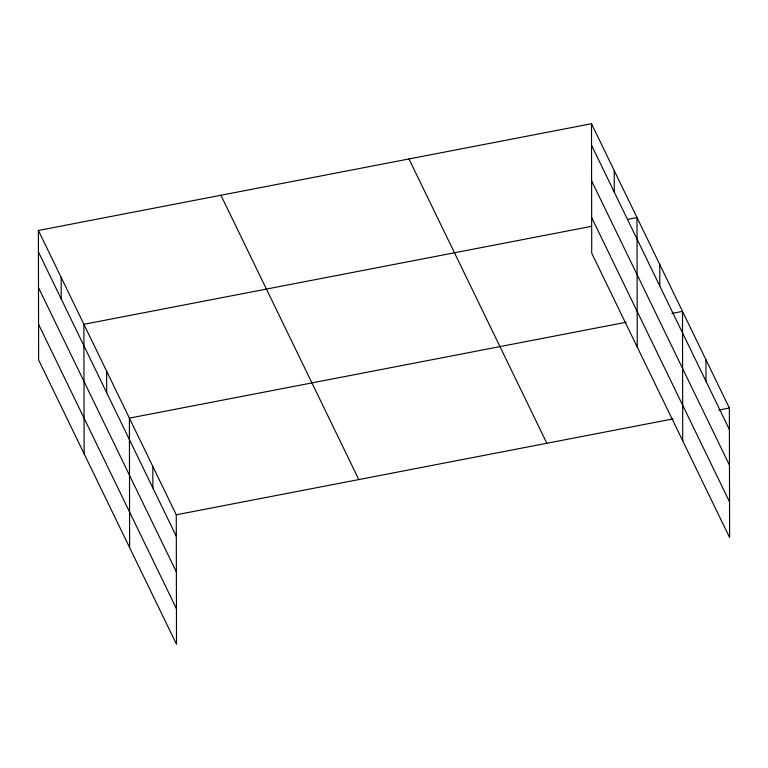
<?xml version="1.0" encoding="UTF-8"?>
<svg xmlns="http://www.w3.org/2000/svg" width="768" height="768" viewBox="0 0 768 768"><rect width="100%" height="100%" fill="white"/><g stroke="black" fill="none" stroke-linecap="round" stroke-linejoin="round"><path stroke-width="1.15" d="M38.4 230.477L176.275 514.8L176.496 644.275L38.63 359.962L38.4 230.477L591.504 123.725L729.37 408.038L729.6 537.523L591.725 253.2L591.504 123.725M591.37 226.358L83.894 324.307L84.125 453.782M627.638 219.36L636.998 217.546L637.229 347.03M626.333 322.214L129.398 418.128L129.619 547.603M671.971 313.402L682.493 311.376L682.723 440.851M176.275 514.8L673.21 418.877M718.848 410.074L729.37 408.038M591.533 145.238L729.408 429.552M591.6 180.864L729.475 465.187M591.667 217.574L729.542 501.888M408.979 158.957L546.854 443.27M220.925 195.254L358.8 479.568M38.438 251.99L176.314 536.314M38.496 287.626L176.371 571.939M38.563 324.326L176.438 608.65M705.936 359.702L705.974 381.226M659.75 264.461L659.789 285.974M614.246 170.64L614.285 192.154M152.832 466.464L152.87 487.978M106.646 371.213L106.685 392.726M61.152 277.392L61.19 298.906"/></g></svg>
